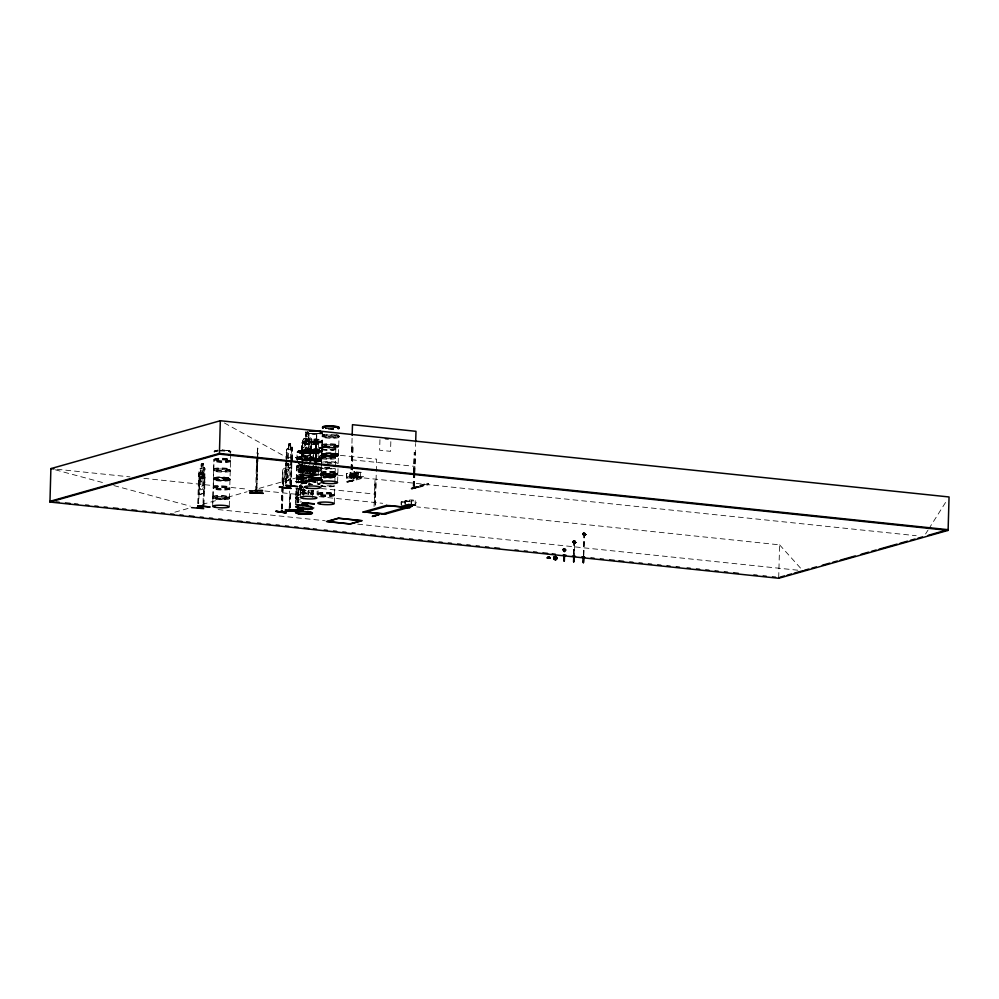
<?xml version="1.0" encoding="UTF-8"?>
<svg xmlns="http://www.w3.org/2000/svg" width="999" height="999" viewBox="0 0 999 999"><rect width="100%" height="100%" fill="white"/><g stroke="black" fill="none" stroke-linecap="round" stroke-linejoin="round"><path stroke-width="0.75" stroke-dasharray="5 3.75" d="M316.246 451.386L316.183 447.152C315.334 462.05 316.396 429.021 316.233 445.217L316.483 441.595L316.258 451.086M257.517 470.866L256.98 464.922M315.634 456.293L315.821 451.798L316.396 457.904L315.647 456.168M315.821 464.71L315.734 460.202M197.802 503.521L198.651 473.026L199.6 472.914L198.751 503.409M201.373 464.198L201.261 468.506L199.8 468.731L199.076 470.442L198.751 482.042C196.553 489.335 207.168 485.526 204.608 480.382M198.214 503.558L199.8 468.731M201.136 476.81L199.713 477.147L198.963 478.858L199.338 494.567L204.021 493.281L204.945 477.235M204.358 475.874L204.882 477.31C203.883 474.875 201.673 476.96 203.247 471.94L201.124 472.477L200.999 476.798L200.025 478.633L199.8 486.688L200.699 489.86L202.56 489.348L203.659 485.626M204.758 488.823L204.483 467.457C200.537 469.78 205.831 460.789 201.186 464.06L200.012 478.284L200.899 481.456L202.722 480.944L203.796 477.21M203.134 463.499L203.084 467.994L204.021 469.155L202.959 506.605M203.059 476.423L203.247 471.94M203.409 505.119L204.345 471.565M203.946 504.97L205.057 468.818M212.762 502.934L212.899 498.089L212.7 505.831M212.974 496.828L213.686 470.641L213.212 486.975M213.661 470.591L213.998 459.39M214.198 451.623L214.223 452.085A8.267 1.274 1.6 0 1 217.919 451.073M212.962 496.653L213.162 488.598M213.736 469.068L213.948 460.914M215.909 451.473L216.446 451.498M215.809 478.658L215.135 478.696L216.171 479.258A8.292 1.286 1.6 0 0 229.87 478.883A8.267 1.274 1.6 0 0 219.131 477.097A8.267 1.274 1.6 0 0 216.259 479.195L216.246 479.208A8.267 1.274 1.6 0 0 229.845 478.858A8.292 1.286 1.6 0 0 219.118 477.11A8.292 1.286 1.6 0 0 216.246 479.208L214.81 479.145L216.221 479.17M229.246 506.131L229.545 498.201M229.508 498.289L229.495 498.426A8.429 1.299 1.6 0 0 218.544 496.553A8.429 1.299 1.6 0 0 215.622 498.688A8.429 1.299 1.6 0 0 229.458 498.351L229.857 488.386M230.732 453.471L229.72 488.723A8.429 1.299 1.6 0 1 215.884 489.011A8.429 1.299 1.6 0 1 218.806 486.875A8.429 1.299 1.6 0 1 229.72 488.673L229.77 488.611M230.732 452.385L230.757 451.585M255.707 491.208L256.543 458.991M256.256 488.161L257.118 453.346C256.843 449.912 258.604 454.907 257.692 453.171M256.481 488.486L257.305 453.346M257.43 452.659L257.692 448.176L256.868 488.299M257.13 469.917L257.692 448.176M256.943 488.486L257.867 453.146M258.054 456.83L257.58 466.97M281.343 509.015L282.242 476.985L283.391 476.923L282.492 508.953M281.693 509.065L282.692 470.042L283.753 468.369L285.627 468.081M283.341 485.789L282.467 481.593L282.892 470.104L283.753 468.369L290.559 467.532M282.143 508.891L283.391 476.923M285.302 483.166L285.939 460.302M285.976 458.766L286.688 452.522L286.938 458.666M285.951 463.923L285.826 468.231L284.34 469.892L284.116 477.947L285.464 481.181L288.174 480.781L289.71 477.11L289.935 469.055L288.536 467.832L288.549 463.499M285.714 483.216L286.263 463.386M286.376 461.875L286.601 450.099L287.337 448.376L292.045 447.115L291.521 484.627M285.839 483.017L286.476 460.139M286.488 458.803L286.601 450.099M286.251 483.066L286.888 460.189M287.55 457.929L287.774 449.875L288.786 448.164L287.337 448.376M290.322 459.165L290.796 443.169L288.711 443.706L288.686 448.214M288.511 458.229L288.848 443.718M288.536 467.832L288.748 463.361L285.839 463.898M290.484 447.639L290.597 443.319M290.16 464.91L291.321 456.868M289.111 510.901L289.66 491.083M289.872 483.454L290.085 475.836L290.884 475.711M289.548 507.917L290.01 491.133M290.222 483.516L290.085 475.836M289.997 507.742L290.459 490.959M290.522 486.263L291.159 463.386M291.209 461.863L291.546 448.813L290.609 447.652M290.484 483.316L291.383 468.781L290.497 467.37L291.383 468.868M290.334 507.792L290.809 491.021M290.984 484.915L292.045 451.036M292.295 460.052L292.582 448.476M295.642 504.82L295.891 488.324M296.366 479.37L296.74 465.546M296.878 459.89L297.115 451.773M296.141 502.997L296.516 488.661M296.691 483.079L296.79 476.66M297.415 457.629L297.165 465.959M297.527 502.659L297.902 488.936M298.164 479.782L298.251 476.735M299.438 451.585L298.838 452.097L299.737 452.197M297.939 502.697L298.314 488.973M298.539 479.882L298.701 474.075M299.563 457.405C300.799 457.729 298.264 458.516 299.463 457.405M298.064 502.497L298.451 488.773M298.551 482.967L298.901 474.125M298.064 479.445L298.651 479.258M298.476 502.547L298.863 488.823M299.113 479.67L299.2 476.623M299.725 479.12L299.912 472.415L300.824 470.754M302.497 480.257L302.809 465.696L300.861 466.246L300.849 472.315L302.747 471.628M300.474 494.068L300.736 485.102M300.449 487.962L300.524 485.077M301.286 464.935L300.662 480.194L302.485 479.67M301.661 452.147L301.436 460.202L301.91 442.445M300.412 496.965L300.612 489.41M301.298 464.847L300.874 479.545M301.698 450.524L301.948 442.42M301.411 480.956L301.973 461.126M302.01 459.602L302.347 447.402L303.147 447.29L302.56 480.894M301.76 481.006L302.797 440.447L302.472 452.048L303.346 456.193L310.264 455.207L311.276 450.774L311.601 439.21L310.614 437.787C305.794 441.021 310.502 426.548 308.641 438.249L310.052 439.473L309.827 447.527L308.279 451.198L305.582 451.598L304.22 448.351L304.445 440.297L305.944 438.648L305.856 434.19L308.866 433.778M302.21 480.831L302.385 474.737M302.422 473.214L303.147 447.29M303.509 442.52L303.996 442.195M302.572 494.33L302.697 489.747M302.959 480.669A8.317 1.286 1.6 0 1 300.911 480.507L302.947 480.681L303.122 474.5M303.159 472.977L303.783 469.78A8.292 1.286 1.6 0 0 303.908 471.778M303.047 495.067L303.221 488.961M303.359 480.644L303.634 475.811M303.796 467.357L303.584 470.329L302.61 470.192L303.833 470.279L304.533 465.646L303.871 467.407M303.621 478.683L303.696 475.786M303.459 495.104L303.634 489.011M303.596 494.917L303.758 488.811M304.32 481.118L304.433 476.785M304.008 494.955L304.171 488.861M304.683 473.364L304.945 463.049M305.057 460.402L305.12 450.524L306.93 445.729C308.017 452.559 311.338 449.637 307.567 444.692C311.301 439.036 308.703 436.8 307.03 443.806L305.607 440.122L305.856 432.018A8.304 1.286 1.6 0 0 308.604 432.954A8.304 1.286 1.6 0 1 305.819 432.043M305.432 440.721L305.344 449.975L304.445 450.349L306.368 444.905L304.645 440.372L305.619 440.297M305.706 470.879L305.819 466.858L307.642 466.333L307.455 473.051M308.017 432.392L307.567 431.843M307.255 471.241L307.292 469.805L306.094 470.129M305.045 459.328L312.837 458.429L321.341 459.59A8.292 1.286 1.6 0 1 307.854 459.94L306.406 459.902L307.255 459.49M308.266 431.855L307.505 432.23L308.454 432.43M307.817 494.355L307.904 491.308M308.454 471.478L308.616 466.058M308.229 494.393L308.441 491.158M308.866 471.528L309.49 468.319L301.935 468.981M308.766 494.243L308.853 491.196M309.428 471.553L309.528 465.709M309.478 472.165L309.653 465.734M309.69 464.547L310.202 446.241L311.351 446.191L310.202 446.241M309.353 485.726L309.44 482.829M309.827 472.227L309.99 466.121M310.165 460.027L310.552 446.303M311.039 459.165L310.789 458.628M310.339 458.978L312.138 458.766L311.576 459.09M310.277 472.052L310.527 462.899M310.577 461.376L311.001 446.128M310.627 472.115L310.876 462.962M310.914 461.438L311.488 439.185L310.564 437.937M311.188 453.146L310.052 452.884L311.463 453.271M311.526 453.446L311.301 452.809M311.775 493.831L311.863 490.759M311.975 493.768L312.063 490.696M312.575 472.315L312.749 466.221M312.924 460.114L313.137 452.497L376.648 459.14L375.374 505.032M312.4 497.452L312.587 490.734M313.299 465.846L313.124 471.491M313.649 452.085L313.586 460.789A8.429 1.299 1.6 0 0 307.904 459.453A8.429 1.299 1.6 0 0 298.851 459.565L298.938 459.528M312.849 493.943L313.049 490.509M319.243 460.614L319.655 461.213L313.836 461.388L313.923 457.929M313.049 493.881L313.137 490.809M314.81 471.69L314.398 471.029M315.085 444.043C318.281 442.694 313.149 444.018 315.584 444.105M314.722 471.978L315.459 442.819M315.185 471.99L315.996 440.222L315.709 461.438M315.409 472.115L315.659 462.962M316.283 440.634L316.571 435.052L316.121 439.048M315.484 472.302L315.734 463.149M315.771 461.625L316.421 440.971L316.171 461.451M315.871 472.127L316.121 462.974M315.934 472.315L316.109 466.208M316.159 464.685L316.695 440.172M316.371 462.25L316.733 440.484L316.933 442.257M317.045 494.368L317.12 491.221M317.332 484.065L317.395 481.368M317.657 471.103L317.907 463.673M318.456 442.719L317.982 460.989L313.836 460.976A8.292 1.286 1.6 0 0 320.629 459.29A8.292 1.286 1.6 0 0 306.681 458.753A8.292 1.286 1.6 0 0 311.676 460.914M318.631 461.038L317.982 460.651L319.78 461.026L318.082 460.639L318.119 461.538M319.393 433.466L318.868 433.116M318.082 490.771L317.969 495.079M318.531 475.062L318.731 467.495M318.893 461.85L319.28 448.076M319.668 461.176L318.032 460.739M321.191 448.451L321.79 448.201M321.116 477.684L321.466 469.118M321.466 465.084L321.978 451.211M321.166 476.336L321.528 463.349M321.578 462.787L322.39 432.654M323.564 454.97L324.6 455.044A8.292 1.286 1.6 0 1 327.485 452.922A8.292 1.286 1.6 0 1 338.224 454.682A8.292 1.286 1.6 0 1 324.613 455.02A8.292 1.286 1.6 0 0 321.828 457.155A8.292 1.286 1.6 0 0 335.439 456.83A8.292 1.286 1.6 0 0 324.7 455.057L323.489 454.895M324.613 455.007L323.738 454.557M332.143 477.21L331.556 476.748L332.692 476.698M335.227 476.048L335.077 476.173A8.317 1.286 1.6 0 1 323.052 477.197L333.241 476.81L331.056 477.147L331.968 477.347M332.929 449.775C329.932 449.637 336.7 449.113 332.305 449.65M334.303 502.934L334.777 485.701A8.304 1.286 1.6 0 1 330.145 486.813A8.304 1.286 1.6 0 1 321.004 486.363M334.865 482.617L335.302 467.794M335.327 466.171L335.652 457.704M335.801 448.389L335.589 457.829A8.429 1.299 1.6 0 0 324.625 456.106A8.429 1.299 1.6 0 0 321.715 458.229A8.429 1.299 1.6 0 0 335.539 457.892L335.539 457.942M337.612 481.943L337.999 468.731M338.162 463.274L339.061 436.101M346.391 477.847L346.516 473.464L351.573 473.401L351.448 477.797L346.391 477.847L352.235 478.196M346.616 478.009L346.516 473.464M351.448 477.797L349.737 477.147L349.862 472.764L357.142 473.426L357.03 477.809L352.934 477.972L353.059 473.588L357.118 473.464M349.787 477.11L350.374 472.365L355.444 472.315L355.319 476.698L350.262 476.748L358.004 477.634L358.129 473.176L356.93 472.502L356.805 476.885L358.004 477.634M357.03 477.809L350.487 477.06L350.374 472.365M350.761 478.309L351.873 445.991L352.947 446.103L352.048 478.359M350.974 478.246L352.123 436.875M351.723 477.959L351.848 473.576L346.74 473.626M351.835 478.421L352.947 446.103M352.51 477.772L352.635 473.389M355.319 476.698L353.596 476.048L353.721 471.665L361.014 472.34L360.889 476.723L356.805 476.885M353.783 478.758L354.258 474.275L353.059 473.588M354.021 478.758L354.22 471.565M360.889 476.723L354.345 475.961L354.47 471.578M355.594 476.86L355.706 472.477L350.612 472.527M356.381 476.685L356.493 472.302M356.543 477.734L356.668 473.351M357.654 477.672L358.129 473.251L357.892 477.659M360.402 476.635L360.527 472.252M356.406 479.945L363.624 477.897L363.661 476.685L361.988 476.511L361.95 477.722L356.181 479.358M374.051 506.505L374.987 480.332L374.25 506.456M375.162 505.082L376.061 480.444L374.775 480.394M379.945 439.66L379.645 450.212L390.559 451.348L390.896 439.298M401.136 504.832L401.211 501.91L406.268 501.86C400.611 500.362 414.747 502.035 411.014 502.035M401.361 504.994L401.211 501.91M404.995 503.733L405.082 500.811L410.139 500.761C405.032 499.95 419.368 498.476 415.634 503.708M405.219 503.908L405.082 500.811M411.113 503.671L411.201 500.749M411.538 503.871L411.625 500.949L415.684 500.824M413.161 486.376L413.511 474.088M413.549 472.552L414.323 452.522L413.761 472.49M413.374 486.313L413.723 474.026M414.235 486.488L414.585 474.2M414.622 472.664L415.397 452.634L414.11 452.572M414.448 486.426L414.785 474.138M414.835 472.602L415.646 443.519M415.147 503.633L415.222 500.699M418.431 487.549L428.546 484.69L428.571 483.479L426.91 483.304L426.873 484.515L419.655 486.563M573.713 554.32L574.013 543.918L576.123 542.295M573.863 554.345C572.514 549.125 576.323 544.368 572.802 541.67L574.637 543.918L574.275 554.333M574.1 554.358L574.163 543.98M583.578 555.357L583.965 536.113L586.076 534.502M583.603 555.269L584.14 536.088L586.351 534.453L584.078 536.426L582.479 533.953L584.34 536.201M583.816 555.357L584.353 536.188M778.696 577.572L779.607 544.855L416.795 506.893M563.374 550.362L564.073 548.376M563.286 549.762L563.436 548.763M564.26 548.351L565.684 549.6L564.772 550.936M573.751 540.709C572.077 541.258 574.475 543.943 573.463 542.532M573.975 542.869C576.76 542.295 572.827 539.585 573.189 542.245M575.249 542.782L575.212 540.871L573.526 540.934M575.374 542.744L575.524 541.833M583.204 534.165L583.99 532.767M585.389 533.341L585.264 533.379A1.324 1.186 73.1 0 1 584.29 535.427A1.324 1.186 73.1 0 1 583.091 533.478A1.324 1.186 73.1 0 1 585.164 533.416L585.589 534.34L584.178 532.754M257.58 466.92L257.38 471.029L257.717 466.92M316.258 457.742L316.458 453.796L316.258 457.892M304.77 469.33L304.832 467.707A8.292 1.286 1.6 0 1 316.808 466.808M304.345 478.284L304.57 477.385M318.281 483.778L318.069 484.465M321.316 472.465L321.154 473.014M301.873 469.23L313.162 469.08L317.869 470.554M313.137 494.48L312.949 493.618M316.358 458.404L316.159 461.513L315.946 457.092M257.692 463.124L257.455 466.246L257.18 461.813M316.571 450L316.333 453.109L316.196 448.638M316.059 448.713L316.308 447.302L316.208 448.713M225.512 477.647L219.081 477.709A8.292 1.286 1.6 0 0 216.234 479.745A8.292 1.286 1.6 0 0 229.845 479.408L229.658 478.421L225.474 477.572M333.853 453.633L327.447 453.521A8.292 1.286 1.6 0 0 324.6 455.556A8.292 1.286 1.6 0 0 338.211 455.219L338.561 454.795M257.13 453.421L257.43 452.485M316.009 440.297L316.271 438.898L316.146 440.297M313.798 467.195L313.586 471.678L308.216 466.171M307.879 431.968A8.292 1.286 1.6 0 0 311.376 434.128A8.292 1.286 1.6 0 0 322.352 433.129L322.153 441.808A8.429 1.299 1.6 0 1 308.266 442.157A8.429 1.299 1.6 0 1 311.188 440.022A8.429 1.299 1.6 0 1 322.103 441.82L322.053 450.874M305.657 470.242L304.92 467.02L305.544 466.883L306.468 470.517L308.179 466.108L306.818 471.378M316.171 449.038L316.308 447.939M317.944 462.025L317.957 461.875A8.429 1.299 1.6 0 0 312.425 460.252A8.429 1.299 1.6 0 0 302.148 460.626M321.84 451.623L321.878 451.436A8.429 1.299 1.6 0 0 310.914 449.7A8.429 1.299 1.6 0 0 307.992 451.835A8.429 1.299 1.6 0 0 321.828 451.498L322.015 451.123M212.762 497.34L212.887 498.139M257.405 453.758L257.58 452.659M204.545 480.382L203.833 484.715L199.35 485.976M217.907 450.561A8.317 1.286 1.6 0 0 214.598 451.948L214.273 450.949L217.894 450.249A8.267 1.274 1.6 0 0 215.597 451.948A8.292 1.286 1.6 0 1 217.932 450.224M226.386 480.132C225.849 481.456 205.819 479.095 217.133 477.422M213.287 478.633L219.093 477.747M219.855 450.462A8.317 1.286 1.6 0 1 230.794 451.91L228.034 450.599L222.003 450.112A8.292 1.286 1.6 0 1 229.907 452.185M227.522 480.556L230.195 479.283L227.26 478.221M292.07 460.027L291.371 464.36L286.825 465.796L286.276 461.688M286.963 465.809L291.571 464.51L292.27 460.052M303.034 456.506L297.202 457.742L301.935 459.128M305.719 470.791A8.317 1.286 1.6 0 1 304.27 468.593A8.317 1.286 1.6 0 1 317.532 469.667L317.694 470.541A8.317 1.286 1.6 0 0 305.457 469.218A8.317 1.286 1.6 0 0 303.908 471.266L300.986 470.067M301.96 469.105L301.011 469.905L303.896 470.916A8.292 1.286 1.6 0 1 305.482 468.893A8.292 1.286 1.6 0 1 317.632 470.167A8.292 1.286 1.6 0 1 307.767 471.341M309.603 460.726L304.895 459.278M326.348 456.181C311.85 453.421 335.564 451.86 338.024 454.245M327.447 453.546C326.798 453.746 320.417 453.396 322.103 454.907M319.593 460.726L321.79 460.114L321.303 459.565M321.79 459.765L318.881 458.529L310.701 458.054M333.691 449.762L335.839 448.976L335.514 448.052M327.472 453.459A8.292 1.286 1.6 0 1 338.211 455.219C334.003 456.343 339.66 456.418 338.012 454.62M230.22 470.766L230.27 470.804A8.429 1.299 1.6 0 0 219.305 468.968A8.429 1.299 1.6 0 0 216.383 471.103A8.429 1.299 1.6 0 0 230.22 470.766L230.407 470.392M338.848 436.9L338.848 436.95A8.429 1.299 1.6 0 0 327.934 435.102A8.429 1.299 1.6 0 0 325.025 437.237A8.429 1.299 1.6 0 0 338.848 436.9L339.048 436.526M338.586 446.578L338.599 446.578A8.429 1.299 1.6 0 0 327.672 444.78A8.429 1.299 1.6 0 0 324.75 446.915A8.429 1.299 1.6 0 0 338.586 446.578L338.773 446.203M306.631 470.154L306.755 470.629M286.738 450.112L287.462 448.389M288.711 449.775L290.597 449.088M300.899 470.729C298.876 469.892 298.251 475.237 299.475 470.916M313.823 467.095L313.736 466.221M322.103 445.054L322.04 446.503M290.035 484.765L291.159 480.357M321.391 469.393L321.403 469.343A8.429 1.299 1.6 0 0 310.414 467.607A8.429 1.299 1.6 0 0 307.492 469.742A8.429 1.299 1.6 0 0 321.328 469.405L321.466 468.481M321.316 472.677L321.278 474.088M334.503 495.154A8.429 1.299 1.6 0 1 320.667 495.492A8.429 1.299 1.6 0 1 323.589 493.356A8.429 1.299 1.6 0 1 334.503 495.154L334.69 494.792M302.385 483.129L303.459 479.395M583.216 533.903L584.802 533.628L583.928 535.077M585.589 534.34L584.977 535.189M318.194 484.215L318.132 484.34A8.429 1.299 1.6 0 1 320.242 483.454M317.095 458.566L318.881 458.553M297.053 466.196L296.915 475.586A8.429 1.299 1.6 0 0 297.178 476.323M296.803 475.886L296.715 476.386M318.381 451.86L318.194 452.272A8.429 1.299 1.6 0 1 304.358 452.559A8.429 1.299 1.6 0 1 307.28 450.424A8.429 1.299 1.6 0 1 318.194 452.222L318.231 452.197M199.101 478.871L199.713 477.147M213.274 478.933L216.184 480.169L226.323 480.556M297.44 457.355L298.177 457.03M304.882 459.328L310.701 458.066M296.179 479.433L298.376 478.484L306.293 478.284A8.317 1.286 1.6 0 0 296.728 479.645M297.128 478.359L296.328 479.095M316.933 470.854L317.857 470.467M226.099 480.207L228.172 480.294L226.985 480.132M226.423 480.544L228.346 480.382M298.476 452.06L299.825 451.948M305.057 458.991L305.369 460.264L307.792 460.901A8.317 1.286 1.6 0 1 308.741 458.866A8.317 1.286 1.6 0 1 321.216 459.877A8.317 1.286 1.6 0 1 313.823 461.376M311.014 453.534L309.653 453.309L310.776 453.471M318.856 433.566L318.768 433.366A8.304 1.286 1.6 0 1 310.402 433.191M303.459 470.442L302.497 470.317L303.783 470.142M316.521 444.031L314.947 443.743M306.93 459.677L307.854 459.94A8.292 1.286 1.6 0 1 310.726 457.842A8.292 1.286 1.6 0 1 321.478 459.615M310.09 452.922L311.85 452.922M303.721 470.267L303.958 470.342A8.292 1.286 1.6 0 0 317.57 470.017L317.395 469.967A8.304 1.286 1.6 0 0 304.857 468.981A8.304 1.286 1.6 0 0 303.921 470.991M303.634 470.192L303.958 470.342A8.292 1.286 1.6 0 1 306.83 468.244A8.292 1.286 1.6 0 1 317.57 470.017M316.533 443.581L316.633 444.255M320.254 433.329L320.654 433.354M310.964 459.065L310.552 458.916M322.377 435.377L322.302 436.825M312.013 458.791L311.176 458.603M321.453 448.464L320.629 448.376L321.478 448.176M315.222 471.69L316.258 471.578L315.409 471.69M333.978 449.55L333.279 449.363M334.315 449.612L333.529 449.775M322.09 454.92L335.277 456.343M336.713 456.193L334.44 456.068L336.014 456.268M336.526 455.844L334.877 456.268M331.131 477.06L333.117 476.835M332.854 477.16L333.616 477.247L331.631 476.723M334.877 476.298C335.002 473.126 326.523 474.712 324.151 474.125M335.239 476.186L332.917 477.335M304.558 477.647L304.57 477.609A8.429 1.299 1.6 0 0 303.609 479.645M301.835 469.418L301.223 469.705M313.187 469.006L309.078 468.281M304.845 467.132L305.856 465.409M925.561 533.966L927.996 530.144M928.808 528.871L946.615 500.786M303.971 438.798L302.797 440.447L303.971 438.798L305.844 438.524M309.765 453.121L310.789 453.022M564.273 551.947L562.562 549.55L564.46 551.91L566.346 550.024M360.989 472.377L356.93 472.502M297.752 459.777L295.716 457.542L297.839 459.677M299.663 459.165L297.677 456.993L299.575 459.265M305.607 470.504L297.652 462.35M311.363 468.943L308.516 465.759L313.686 472.177M322.178 474.637L320.542 474.825L330.557 474.413M230.607 451.91L230.619 451.898A8.267 1.274 1.6 0 0 222.003 450.137M564.173 552.022L566.221 549.787L564.435 551.785M574.125 544.23L576.386 542.257L573.938 543.956M563.486 549.063L564.997 549.45L563.798 550.586M572.827 541.658L574.437 544.13L572.29 541.97M353.596 476.048L354.345 475.961M321.541 460.514L319.168 461.151M335.002 476.236L331.543 476.785M584.69 535.339L584.815 535.302M215.909 451.098L216.696 451.111L216.046 451.073M215.135 478.671L216.071 479.283M304.558 442.557L303.509 442.807M303.858 442.295L304.146 442.32M227.572 480.132L226.86 480.219L229.945 479.408A8.292 1.286 1.6 0 0 219.106 477.647M314.673 443.718L315.572 443.956M229.246 479.732L229.957 479.433M316.346 443.743L315.996 444.105M324.925 446.928A8.292 1.286 1.6 0 0 322.053 449.038A8.292 1.286 1.6 0 0 335.676 448.701L335.652 448.713A8.292 1.286 1.6 0 0 324.925 446.928L319.081 448.201L323.813 449.6M321.004 448.389L321.541 448.464M299.862 457.792L299.513 458.066M311.651 453.421L310.527 453.134M301.648 453.321C304.52 454.383 322.015 452.909 309.116 450.899M309.952 459.103L310.776 459.078M334.166 449.612L333.541 449.325M311.276 459.178L312.5 459.203L311.651 459.303M317.807 460.889L318.718 461.288M302.847 469.817L303.646 469.842L303.009 469.867M337.6 455.519L338.311 455.219M336.451 456.168L335.889 456.368M313.911 471.303L315.384 471.753M315.871 471.178L316.945 470.866M315.771 471.59L314.897 471.353M316.046 471.528L314.722 471.453M320.042 447.465L321.303 447.24M335.015 449.363L323.813 449.625M297.128 478.346L306.306 477.897A8.317 1.286 1.6 0 0 297.739 478.209A8.317 1.286 1.6 0 0 297.69 479.632M583.591 532.954L585.052 533.116M583.079 534.115L583.891 535.189L583.416 534.727M583.503 535.027L583.766 535.227M573.626 540.746L574.338 540.521M574.825 540.709L575.574 541.458M573.813 543.031L574.55 543.156M574.425 543.194L574.113 543.156M564.385 548.314L563.673 548.551L564.572 548.389M564.997 548.476L565.684 549.6M201.249 464.185L203.272 463.524M199.825 468.868L204.445 467.607M288.911 443.843L290.734 443.331M288.524 457.654L290.347 457.142M295.629 457.654L297.677 456.993M295.804 457.729L297.615 457.217M298.701 458.603L297.565 458.154M305.781 460.964L307.742 460.414M305.981 461.101L307.804 460.589M301.049 466.383L302.872 465.871M301.348 467.008L302.522 466.683M301.311 468.444L302.485 468.119M307.08 466.945L305.257 467.457L302.522 464.585M299.5 471.053L304.183 469.642L304.757 471.016L304.183 469.642M299.987 472.639L303.933 473.239M174.813 512.187L190.472 507.767M202.285 504.433L247.115 491.758M259.078 488.374L299.425 476.973M317.22 471.94L330.032 468.319M302.41 487.35L298.963 488.324L302.535 487.362M356.206 478.146L361.988 476.511M356.431 478.721L363.661 476.685M419.692 485.339L426.91 483.304M419.905 485.926L428.571 483.479M287.1 452.559L286.151 452.672M199.738 477.285L204.483 475.886M203.971 493.156L199.338 494.567M305.856 469.393L307.717 468.831M305.781 469.505L307.779 469.006M303.858 491.308L306.156 490.671M303.246 487.362L303.808 491.458L308.491 490.172M215.747 451.511L217.02 451.623M318.981 433.316L319.081 433.728M310.364 433.554L321.566 433.279A8.317 1.286 1.6 0 1 311.388 433.653A8.317 1.286 1.6 0 1 305.944 432.03M320.804 433.691L320.092 433.703M316.034 443.968C325.112 442.145 306.705 440.484 305.594 441.358M316.82 443.943C315.01 445.079 293.269 443.294 305.607 441.383M309.128 450.861C306.73 451.123 296.74 449.138 297.465 452.46M321.241 448.351L321.94 448.326M306.855 459.453L307.492 459.403M307.617 459.852L306.506 459.79M311.813 459.29C319.043 457.067 304.62 455.969 303.034 456.468A8.292 1.286 1.6 0 0 300.175 458.566A8.292 1.286 1.6 0 0 313.798 458.241L313.798 458.241A8.292 1.286 1.6 0 0 303.047 456.468M226.473 479.907L227.947 479.932M226.124 480.294L226.835 480.319M227.872 480.531L226.523 480.332M301.973 469.393L303.184 469.143M314.298 471.303L314.722 471.74M315.572 471.665L317.645 470.954L315.135 471.453M333.479 477.347L332.767 477.36M305.956 434.315L308.766 433.941M303.896 438.923L310.614 437.787M303.496 447.34L302.347 447.402M303.421 456.031L310.19 455.069L311.276 450.774M285.851 463.786L288.649 463.349M286.413 464.572L288.149 464.31L288.112 465.746L286.376 466.009M290.609 467.382L288.636 467.682M304.195 442.794L303.671 442.832M316.183 444.105L317.033 443.993L316.283 443.681M321.166 447.877L321.478 447.977M299.151 450.924L300.799 450.749M332.143 449.75L333.991 449.65M311.376 453.471L312.225 453.359L310.227 453.146M299.425 456.768L301.074 456.593M324.113 454.92L323.401 455.069M298.926 457.854L299.775 457.717M334.677 456.331L336.538 456.231M301.935 459.165L311.913 459.14M306.955 459.827L307.467 459.915M319.842 461.313L319.131 461.288M215.035 478.958L215.672 479.083M314.31 471.016L315.384 471.004M226.323 480.519L228.172 480.419M320.579 474.75A8.292 1.286 1.6 0 1 331.718 474.875A8.292 1.286 1.6 0 1 333.841 476.635A8.292 1.286 1.6 0 1 323.077 476.823L331.88 477.122M316.733 433.766L320.404 433.366M312.837 444.205L315.821 444.168M333.803 449.825L333.142 449.787M308.029 453.534L309.977 453.434M311.601 453.359L312.075 453.159M334.977 455.906L336.488 456.106M334.69 456.368L326.348 456.218M308.741 458.566L310.976 458.616M308.304 459.415L310.264 459.315M319.393 460.851L318.506 460.826M314.598 471.228L315.484 471.253L314.235 471.178M317.657 470.492A8.317 1.286 1.6 0 1 307.754 471.678L315.834 471.391M217.133 477.41L225.474 477.559M324.151 474.138L320.542 474.4A8.317 1.286 1.6 0 1 331.743 474.537A8.317 1.286 1.6 0 1 333.878 476.298A8.317 1.286 1.6 0 1 323.077 476.486M300.037 477.934L301.985 477.834M300.025 478.334L301.985 478.246M405.307 500.986L412.824 501.698L411.625 500.949M401.436 502.072L405.269 502.035M331.356 428.846L333.491 428.846A8.317 1.286 1.6 0 1 325.337 428.384L333.491 428.871M319.605 433.454L318.981 433.628M320.055 433.766L319.393 433.753M315.334 443.768L316.046 443.681M324.912 446.928L335.464 448.064M332.692 449.438L333.391 449.35M335.364 455.656L336.238 455.706M310.701 458.479L312.837 458.466M311.626 459.378L310.964 459.365M319.293 461.351L318.619 461.338M306.793 468.456L308.941 468.444M306.793 468.881L308.928 468.868M307.754 471.316L315.509 471.041M309.927 471.753L312.063 471.753M331.918 477.023L332.617 476.935M316.683 435.726L316.733 440.621M257.954 448.863L257.542 448.176M258.004 453.608L257.904 455.382M257.53 454.095L257.779 454.732M316.321 466.308L315.672 464.697M312.425 433.691L314.598 433.766M316.009 443.781L315.359 443.656M327.048 446.953L329.22 447.04M333.167 449.837L332.517 449.8M328.409 456.343L330.582 456.431M298.376 479.445L299.051 479.532M222.228 480.619L217.982 480.407M357.779 473.289L355.706 472.477M353.908 474.375L351.848 473.576M310.764 453.321L310.277 453.396M335.814 455.956L336.85 456.193L335.052 456.393M335.989 456.143L334.64 456.156M224.163 450.237L226.224 450.399M311.763 458.878L310.826 458.853L312.125 459.053M311.8 459.016L310.364 459.303M319.068 460.876L319.955 461.063M318.706 461.138L318.032 461.026M332.505 476.948L333.616 477.247M332.48 477.122L333.179 477.097M332.168 477.36L331.431 477.06M325.1 477.347L323.039 477.185A8.317 1.286 1.6 0 0 335.077 476.311A8.317 1.286 1.6 0 0 322.19 474.95A8.317 1.286 1.6 0 1 335.077 476.311M351.66 446.041L352.734 446.166M292.045 447.115L292.52 448.551M351.486 459.752L415.01 466.396M305.382 471.029L314.585 472.003M309.053 471.603L313.199 472.04M320.579 473.401L916.195 535.714M204.483 467.457L204.995 468.893M321.453 488.536L375.674 494.205M57.08 469.268L129.957 476.885M143.918 478.346L247.789 489.21M264.847 490.996L298.963 494.567M319.118 496.678L382.692 503.321M218.132 509.565L325.15 520.754M357.729 524.163L798.226 570.254M564.597 550.948L563.598 550.437M310.364 433.516L306.181 432.654M313.923 441.533L315.734 441.77M333.866 453.459L335.639 453.621M335.627 454.033L333.816 453.796L337.999 454.657M301.661 453.284L297.465 452.435M314.985 468.931L313.174 468.693L317.445 469.605M315.347 471.016L314.223 471.59M330.519 474.762L334.752 475.686M330.507 474.787L332.317 475.024M308.641 483.916L311.888 484.44A8.317 1.286 1.6 0 0 308.629 483.903L308.666 484.165A8.317 1.286 1.6 0 1 310.427 484.478A8.304 1.286 1.6 0 0 308.616 484.34L310.439 484.527M301.174 486.338L299.363 486.126A8.317 1.286 1.6 0 0 303.246 486.513M225.462 477.984L229.733 478.858M316.283 443.456L316.783 444.255M333.866 449.15L332.58 449.288M323.127 455.644L324.55 455.944A8.317 1.286 1.6 0 0 338.236 455.631A8.317 1.286 1.6 0 0 327.447 453.858A8.317 1.286 1.6 0 0 324.563 455.956M311.825 458.941L311.975 458.978M317.807 461.226L319.643 460.951M227.273 477.822L228.709 478.109M214.773 479.47L216.196 479.757M55.382 469.83L104.858 483.141M113.849 485.564L190.31 506.156M320.317 458.841L321.316 459.165M302.847 470.192L303.684 471.341M214.76 479.845L213.761 479.532M353.721 471.665L355.444 472.315M349.862 472.764L351.573 473.401M317.357 469.942L317.395 469.967A8.304 1.286 1.6 0 1 309.927 471.478M224.413 422.989L288.474 458.429M299.375 464.46L313.012 471.99M307.842 466.271L313.224 471.89M306.83 465.397L313.299 472.14M306.468 465.497L312.924 472.252M300.2 464.16L306.668 470.916M299.837 464.26L306.293 471.016M299.9 464.523L306.356 471.266M299.538 464.622L304.92 470.242M301.548 464.872L307.605 469.917L309.428 469.405L308.054 466.67M297.727 462.25L305.557 470.566M779.607 544.855L802.884 570.741M202.922 476.411L203.883 477.572M311.288 468.943L313.536 472.077M303.983 469.78L304.533 471.066M316.421 435.052L316.82 435.851M316.433 435.214L316.758 436.463M316.121 438.898L316.87 440.621M316.196 449.026L316.433 449.662M257.305 462.15L257.555 462.787M256.768 469.293L257.567 471.029M316.159 447.302L316.808 449.026M316.271 449.375L316.471 450.012M316.046 457.43L316.246 458.066M302.685 452.023L303.534 456.056M282.567 481.605L283.416 485.639M318.718 467.357L318.656 467.02A8.292 1.286 1.6 0 1 316.408 469.13A8.292 1.286 1.6 0 1 304.82 467.594M198.838 490.422L199.388 494.418M286.476 461.663L287.013 465.646M198.938 482.005L199.475 486.001M316.521 448.576L316.583 450.349M303.197 472.552A8.292 1.286 1.6 0 1 296.903 470.766A8.292 1.286 1.6 0 1 307.892 470.229A8.292 1.286 1.6 0 1 312.262 472.115M303.184 472.015A8.429 1.299 1.6 0 1 297.69 469.905A8.429 1.299 1.6 0 1 311.463 470.154A8.429 1.299 1.6 0 1 307.53 472.09M302.472 459.79A8.429 1.299 1.6 0 1 313.124 460.914M303.234 470.929A8.304 1.286 1.6 0 1 297.814 468.856A8.304 1.286 1.6 0 1 311.401 469.093A8.304 1.286 1.6 0 1 307.53 471.016M302.497 460.377A8.304 1.286 1.6 0 1 310.627 460.851M303.197 471.516A8.429 1.299 1.6 0 1 297.702 469.405A8.429 1.299 1.6 0 1 311.476 469.655A8.429 1.299 1.6 0 1 307.542 471.59M297.053 459.565A8.292 1.286 1.6 0 1 307.867 458.903A8.292 1.286 1.6 0 1 312.575 460.814M302.972 480.332A8.317 1.286 1.6 0 1 300.911 480.157M302.984 480.094A8.267 1.274 1.6 0 1 300.949 479.932M297.739 479.395A8.267 1.274 1.6 0 1 297.789 477.984A8.267 1.274 1.6 0 1 306.293 477.672M304.845 490.546A8.304 1.286 1.6 0 1 296.878 489.61A8.304 1.286 1.6 0 1 298.139 488.224M299.775 488.049A8.304 1.286 1.6 0 1 301.723 487.962M300.687 488.673A8.304 1.286 1.6 0 1 297.465 488.149M299.812 486.426A8.304 1.286 1.6 0 1 301.773 486.338M304.87 489.997A8.429 1.299 1.6 0 1 296.116 488.199M299.725 487.475A8.429 1.299 1.6 0 1 301.698 487.375M298.526 498.688A8.429 1.299 1.6 0 1 299.463 496.653M298.614 498.114A8.304 1.286 1.6 0 1 297.914 496.278M302.697 489.423A8.429 1.299 1.6 0 1 296.391 488.386M299.737 486.975A8.429 1.299 1.6 0 1 301.71 486.875M300.374 499.975A8.304 1.286 1.6 0 1 299.5 497.727M298.514 499.188A8.429 1.299 1.6 0 1 299.45 497.152M296.316 479.67A8.317 1.286 1.6 0 1 304.108 478.521M297.19 479.557A8.292 1.286 1.6 0 1 304.096 479.045M329.682 467.32A8.304 1.286 1.6 0 1 323.339 467.07M335.14 468.131A8.304 1.286 1.6 0 1 325.349 468.868A8.304 1.286 1.6 0 1 318.868 467.17M331.668 468.306A8.429 1.299 1.6 0 1 318.619 466.933M329.707 467.894A8.429 1.299 1.6 0 1 320.017 467.12M334.053 485.776A8.429 1.299 1.6 0 1 320.941 485.814M318.269 484.503A8.429 1.299 1.6 0 1 320.217 483.953M331.181 485.714A8.429 1.299 1.6 0 1 327.048 485.814M322.777 485.564A8.429 1.299 1.6 0 1 320.954 485.314M319.63 484.453A8.304 1.286 1.6 0 1 320.342 482.904M305.095 460.776A8.292 1.286 1.6 0 1 311.313 460.764M315.16 461.163A8.292 1.286 1.6 0 1 317.932 462.125M317.532 469.667A8.317 1.286 1.6 0 1 307.779 470.966M302.272 459.577A8.304 1.286 1.6 0 1 315.209 459.54A8.304 1.286 1.6 0 1 314.285 461.55M302.772 460.876A8.304 1.286 1.6 0 1 301.823 460.551M302.16 460.127A8.429 1.299 1.6 0 1 315.272 460.089A8.429 1.299 1.6 0 1 314.335 462.125M303.708 469.88A8.292 1.286 1.6 0 1 315.896 470.354A8.292 1.286 1.6 0 1 313.973 472.165M313.461 490.759A8.292 1.286 1.6 0 1 307.23 490.771M305.182 490.609A8.292 1.286 1.6 0 1 302.685 488.536M303.696 479.07A8.304 1.286 1.6 0 1 304.633 477.06A8.304 1.286 1.6 0 0 305.906 478.059M301.898 489.023A8.429 1.299 1.6 0 1 302.622 487.462M302.01 488.461A8.304 1.286 1.6 0 1 302.722 486.913M303.646 480.694A8.304 1.286 1.6 0 1 300.874 479.732M301.024 479.408A8.304 1.286 1.6 0 1 304.583 478.683M303.596 480.144A8.429 1.299 1.6 0 1 306.506 478.009M305.145 490.059A8.429 1.299 1.6 0 1 302.597 487.962M309.64 460.714A8.292 1.286 1.6 0 1 307.642 458.578A8.292 1.286 1.6 0 1 320.941 459.365A8.292 1.286 1.6 0 1 313.836 460.964M318.681 433.391A8.304 1.286 1.6 0 1 310.389 433.241M305.457 460.764A8.292 1.286 1.6 0 1 311.388 459.265A8.292 1.286 1.6 0 1 321.516 460.601A8.292 1.286 1.6 0 1 313.811 461.863M304.832 478.296A8.429 1.299 1.6 0 1 306.518 477.06M304.558 478.109A8.429 1.299 1.6 0 1 306.506 477.559M305.382 478.384A8.292 1.286 1.6 0 1 306.593 478.134M336.126 434.54A8.292 1.286 1.6 0 1 336.338 436.438A8.292 1.286 1.6 0 1 324.138 435.976A8.292 1.286 1.6 0 1 326.061 434.153M333.454 429.37A8.267 1.274 1.6 0 1 325.349 428.883M333.491 428.521A8.304 1.286 1.6 0 1 327.148 428.271M327.173 462.687A8.429 1.299 1.6 0 1 335.414 463.174M325.212 462.287A8.429 1.299 1.6 0 1 337.837 463.299M322.452 462.162A8.292 1.286 1.6 0 1 332.567 461.8A8.292 1.286 1.6 0 1 337.987 463.411M327.185 463.261A8.304 1.286 1.6 0 1 331.481 463.349M301.236 485.789A8.254 1.274 1.6 0 1 299.45 485.551M308.616 483.703A8.254 1.274 1.6 0 1 312.749 484.552M300.15 459.403A8.292 1.286 1.6 0 1 302.36 457.33A8.292 1.286 1.6 0 1 313.936 458.853A8.292 1.286 1.6 0 1 301.948 459.64M301.198 486.001A8.317 1.286 1.6 0 1 299.4 485.764M309.178 465.884A8.429 1.299 1.6 0 1 311.213 468.044A8.429 1.299 1.6 0 1 297.69 467.257A8.429 1.299 1.6 0 1 304.907 465.634M312.462 465.921A8.429 1.299 1.6 0 1 308.778 467.732A8.429 1.299 1.6 0 1 297.24 466.521A8.429 1.299 1.6 0 1 304.92 465.134M313.311 465.696A8.292 1.286 1.6 0 1 307.38 467.182A8.292 1.286 1.6 0 1 297.252 465.846L297.178 465.734A8.292 1.286 1.6 0 1 304.945 464.585M305.657 477.934A8.429 1.299 1.6 0 1 298.127 477.147M297.165 476.823A8.429 1.299 1.6 0 1 297.615 475.836M305.669 477.435A8.429 1.299 1.6 0 1 299.575 476.948M297.302 475.749A8.304 1.286 1.6 0 1 297.04 475.087M303.471 478.396A8.304 1.286 1.6 0 1 296.99 476.71M299.063 495.354A8.429 1.299 1.6 0 1 300.012 493.319A8.429 1.299 1.6 0 1 312.637 494.33M299.126 495.904A8.304 1.286 1.6 0 1 299.188 493.968A8.304 1.286 1.6 0 1 311.563 494.567M299.076 494.855A8.429 1.299 1.6 0 1 301.998 492.719A8.429 1.299 1.6 0 1 312.912 494.517M300.974 494.517A8.292 1.286 1.6 0 1 297.615 492.607A8.292 1.286 1.6 0 1 309.615 492.569A8.292 1.286 1.6 0 1 310.876 494.493M301.186 486.438A8.304 1.286 1.6 0 1 299.4 486.201M301.198 487.225A8.254 1.274 1.6 0 1 299.413 486.988M300.337 484.99A8.254 1.274 1.6 0 1 302.272 484.89M299.837 501.948A8.292 1.286 1.6 0 1 301.785 501.86M219.855 450.986A8.267 1.274 1.6 0 1 230.319 452.072M201.024 478.359L200.799 486.413L202.66 485.901L202.884 477.847L201.024 478.359M201.211 469.955L200.986 478.009L202.809 477.485L203.584 469.205L202.223 474.475L203.384 479.095L202.722 479.408L201.786 475.549L200.075 480.269L201.411 474.737L200.312 470.117L200.949 469.98L201.86 473.613L203.047 469.305L201.211 469.955M201.498 473.226L201.461 474.675L202.66 474.338L202.697 472.902L201.498 473.226M201.686 464.822L201.648 466.258L202.809 465.934L202.859 464.498L201.686 464.822M285.789 469.667L285.564 477.734L288.261 477.335C284.415 477.11 293.544 458.104 287.462 474.275C291.221 479.22 287.899 482.142 286.813 475.324C285.402 482.305 282.118 480.819 286.263 474.488C282.455 470.204 286.139 466.908 286.913 473.389L288.536 469.243L285.789 469.667M289.211 444.48L289.173 445.916L290.347 445.579L290.384 444.143L289.211 444.48M305.894 440.084L305.669 448.139L308.379 447.739L308.654 439.66L305.894 440.084M306.518 434.977L306.481 436.426L308.216 436.163L308.266 434.727L306.518 434.977M337.837 474.238L337.824 474.288A8.429 1.299 1.6 0 1 323.976 474.5A8.429 1.299 1.6 0 1 326.898 472.365A8.429 1.299 1.6 0 1 337.812 474.163L337.812 474.163M230.519 461.113L230.519 461.163A8.429 1.299 1.6 0 1 216.658 461.426A8.429 1.299 1.6 0 1 219.58 459.29A8.429 1.299 1.6 0 1 230.494 461.088L230.532 461.051M303.596 460.614L301.91 459.902L303.571 460.664M318.319 443.032L318.306 443.044A8.292 1.286 1.6 0 1 304.707 443.356A8.292 1.286 1.6 0 1 307.58 441.258A8.292 1.286 1.6 0 1 318.319 443.032M313.511 452.397L313.499 452.41A8.267 1.274 1.6 0 1 299.912 452.747A8.292 1.286 1.6 0 1 302.772 450.624A8.292 1.286 1.6 0 1 313.511 452.397A8.292 1.286 1.6 0 1 299.9 452.722A8.267 1.274 1.6 0 1 302.772 450.649A8.267 1.274 1.6 0 1 313.499 452.41M229.982 479.795L229.945 479.82A8.317 1.286 1.6 0 1 216.209 480.132A8.317 1.286 1.6 0 1 219.093 478.034A8.317 1.286 1.6 0 1 229.87 479.807M335.801 449.013L335.764 449.038A8.317 1.286 1.6 0 1 322.028 449.388A8.317 1.286 1.6 0 1 324.912 447.29A8.317 1.286 1.6 0 1 335.689 449.063M564.897 550.899L564.472 550.986A1.324 1.186 73.1 0 1 563.174 549.075A1.324 1.186 73.1 0 1 565.247 549.013A1.324 1.186 73.1 0 1 564.373 551.023L564.897 550.899M297.864 457.717L296.703 458.054L297.677 459.078L298.851 458.741L297.864 457.717M316.808 448.888L316.695 450.686L316.808 448.888M301.161 486.713L299.35 486.513A8.317 1.286 1.6 0 0 301.174 486.713M321.616 459.852L321.591 459.827A8.317 1.286 1.6 0 0 310.714 458.054A8.317 1.286 1.6 0 0 307.829 460.152A8.317 1.286 1.6 0 0 321.503 459.827M573.126 541.083A1.598 1.436 73.1 0 0 574.575 543.419A1.598 1.436 73.1 0 0 575.636 540.996A1.598 1.436 73.1 0 0 573.126 541.083M573.126 541.271A1.324 1.186 73.1 0 0 574.325 543.219A1.324 1.186 73.1 0 0 575.212 541.208A1.324 1.186 73.1 0 0 573.126 541.271M563.174 548.876A1.598 1.436 73.1 0 0 564.61 551.223A1.598 1.436 73.1 0 0 565.671 548.801A1.598 1.436 73.1 0 0 563.174 548.876M583.091 533.279A1.598 1.436 73.1 0 0 584.527 535.626A1.598 1.436 73.1 0 0 585.589 533.204A1.598 1.436 73.1 0 0 583.091 533.279M582.966 533.316A1.598 1.436 73.1 0 0 584.403 535.664A1.598 1.436 73.1 0 0 585.464 533.241A1.598 1.436 73.1 0 0 582.966 533.316M299.875 453.558A8.292 1.286 1.6 0 0 313.486 453.234A8.292 1.286 1.6 0 0 302.747 451.461A8.292 1.286 1.6 0 0 299.875 453.558M299.862 453.084A8.317 1.286 1.6 0 0 313.536 452.759A8.317 1.286 1.6 0 0 302.747 450.986A8.317 1.286 1.6 0 0 299.862 453.084M331.73 474.313A8.292 1.286 1.6 0 0 320.592 474.188A8.267 1.274 1.6 0 1 331.718 474.3A8.267 1.274 1.6 0 1 333.841 476.048A8.292 1.286 1.6 0 1 323.089 476.248A8.267 1.274 1.6 0 0 333.841 476.048A8.292 1.286 1.6 0 0 331.73 474.313M322.028 449.875A8.292 1.286 1.6 0 0 335.652 449.538A8.292 1.286 1.6 0 0 324.9 447.764A8.292 1.286 1.6 0 0 322.028 449.875M321.765 458.778A8.304 1.286 1.6 0 0 335.414 458.454A8.304 1.286 1.6 0 0 324.65 456.68A8.304 1.286 1.6 0 0 321.765 458.778M321.728 457.729A8.429 1.299 1.6 0 0 335.564 457.392A8.429 1.299 1.6 0 0 324.638 455.606A8.429 1.299 1.6 0 0 321.728 457.729M320.741 496.041A8.292 1.286 1.6 0 0 334.353 495.716A8.292 1.286 1.6 0 0 323.614 493.943A8.292 1.286 1.6 0 0 320.741 496.041M331.693 475.749A8.292 1.286 1.6 0 0 320.554 475.624A8.267 1.274 1.6 0 1 331.68 475.761A8.292 1.286 1.6 0 1 333.816 477.51A8.292 1.286 1.6 0 1 323.052 477.684A8.267 1.274 1.6 0 0 333.803 477.522A8.267 1.274 1.6 0 0 331.68 475.761M320.779 494.418A8.304 1.286 1.6 0 0 334.415 494.093A8.304 1.286 1.6 0 0 323.651 492.32A8.304 1.286 1.6 0 0 320.779 494.418M320.679 494.992A8.429 1.299 1.6 0 0 334.515 494.655A8.429 1.299 1.6 0 0 323.601 492.869A8.429 1.299 1.6 0 0 320.679 494.992M304.683 444.193A8.292 1.286 1.6 0 0 318.294 443.868A8.292 1.286 1.6 0 0 307.555 442.095A8.292 1.286 1.6 0 0 304.683 444.193M304.67 443.718A8.317 1.286 1.6 0 0 318.344 443.394A8.317 1.286 1.6 0 0 307.555 441.62A8.317 1.286 1.6 0 0 304.67 443.718M304.42 453.109A8.304 1.286 1.6 0 0 318.069 452.784A8.304 1.286 1.6 0 0 307.305 451.011A8.304 1.286 1.6 0 0 304.42 453.109M304.37 452.06A8.429 1.299 1.6 0 0 318.206 451.723A8.429 1.299 1.6 0 0 307.292 449.925A8.429 1.299 1.6 0 0 304.37 452.06M304.483 451.486A8.292 1.286 1.6 0 0 318.094 451.161A8.292 1.286 1.6 0 0 307.355 449.388A8.292 1.286 1.6 0 0 304.483 451.486M308.067 452.385A8.292 1.286 1.6 0 0 321.678 452.048A8.292 1.286 1.6 0 0 310.939 450.287A8.292 1.286 1.6 0 0 308.067 452.385M308.104 450.761A8.304 1.286 1.6 0 0 321.74 450.437A8.304 1.286 1.6 0 0 310.976 448.663A8.304 1.286 1.6 0 0 308.104 450.761M308.329 442.707A8.304 1.286 1.6 0 0 321.978 442.37A8.304 1.286 1.6 0 0 311.201 440.609A8.304 1.286 1.6 0 0 308.329 442.707M308.004 451.336A8.429 1.299 1.6 0 0 321.84 450.999A8.429 1.299 1.6 0 0 310.926 449.2A8.429 1.299 1.6 0 0 308.004 451.336M308.279 441.658A8.429 1.299 1.6 0 0 322.115 441.321A8.429 1.299 1.6 0 0 311.201 439.523A8.429 1.299 1.6 0 0 308.279 441.658M308.379 441.083A8.292 1.286 1.6 0 0 322.003 440.746A8.292 1.286 1.6 0 0 311.263 438.986A8.292 1.286 1.6 0 0 308.379 441.083M307.555 470.292A8.304 1.286 1.6 0 0 321.203 469.955A8.304 1.286 1.6 0 0 310.439 468.194A8.304 1.286 1.6 0 0 307.555 470.292M307.505 469.243A8.429 1.299 1.6 0 0 321.341 468.906A8.429 1.299 1.6 0 0 310.427 467.107A8.429 1.299 1.6 0 0 307.505 469.243M324.825 447.465A8.292 1.286 1.6 0 0 338.436 447.127A8.292 1.286 1.6 0 0 327.697 445.367A8.292 1.286 1.6 0 0 324.825 447.465M324.588 455.257A8.317 1.286 1.6 0 0 338.249 454.92A8.317 1.286 1.6 0 0 327.472 453.146A8.317 1.286 1.6 0 0 324.588 455.257M324.85 445.841A8.304 1.286 1.6 0 0 338.499 445.504A8.304 1.286 1.6 0 0 327.734 443.743A8.304 1.286 1.6 0 0 324.85 445.841M325.075 437.787A8.304 1.286 1.6 0 0 338.723 437.45A8.304 1.286 1.6 0 0 327.959 435.676A8.304 1.286 1.6 0 0 325.075 437.787M324.762 446.416A8.429 1.299 1.6 0 0 338.599 446.078A8.429 1.299 1.6 0 0 327.684 444.28A8.429 1.299 1.6 0 0 324.762 446.416M325.037 436.738A8.429 1.299 1.6 0 0 338.873 436.401A8.429 1.299 1.6 0 0 327.959 434.602A8.429 1.299 1.6 0 0 325.037 436.738M324.051 475.049A8.292 1.286 1.6 0 0 337.662 474.712A8.292 1.286 1.6 0 0 326.923 472.952A8.292 1.286 1.6 0 0 324.051 475.049M324.575 456.456A8.292 1.286 1.6 0 0 338.186 456.118A8.292 1.286 1.6 0 0 327.447 454.358A8.292 1.286 1.6 0 0 324.575 456.456M324.088 473.426A8.304 1.286 1.6 0 0 337.724 473.089A8.304 1.286 1.6 0 0 326.96 471.316A8.304 1.286 1.6 0 0 324.088 473.426M323.988 474.001A8.429 1.299 1.6 0 0 337.824 473.663A8.429 1.299 1.6 0 0 326.91 471.865A8.429 1.299 1.6 0 0 323.988 474.001M300.15 458.928A8.317 1.286 1.6 0 0 313.811 458.591A8.317 1.286 1.6 0 0 303.034 456.818A8.317 1.286 1.6 0 0 300.15 458.928M299.9 468.319A8.304 1.286 1.6 0 0 313.536 467.982A8.304 1.286 1.6 0 0 302.772 466.221A8.304 1.286 1.6 0 0 299.9 468.319M216.458 471.653A8.292 1.286 1.6 0 0 230.082 471.316A8.292 1.286 1.6 0 0 219.33 469.555A8.292 1.286 1.6 0 0 216.458 471.653M216.496 470.029A8.304 1.286 1.6 0 0 230.145 469.692A8.304 1.286 1.6 0 0 219.38 467.932A8.304 1.286 1.6 0 0 216.496 470.029M216.721 461.975A8.304 1.286 1.6 0 0 230.369 461.638A8.304 1.286 1.6 0 0 219.605 459.877A8.304 1.286 1.6 0 0 216.721 461.975M216.408 470.604A8.429 1.299 1.6 0 0 230.232 470.267A8.429 1.299 1.6 0 0 219.318 468.469A8.429 1.299 1.6 0 0 216.408 470.604M216.671 460.926A8.429 1.299 1.6 0 0 230.507 460.589A8.429 1.299 1.6 0 0 219.593 458.791A8.429 1.299 1.6 0 0 216.671 460.926M216.771 460.352A8.304 1.286 1.6 0 0 230.407 460.027A8.304 1.286 1.6 0 0 219.643 458.254A8.304 1.286 1.6 0 0 216.771 460.352M215.697 499.238A8.292 1.286 1.6 0 0 229.308 498.901A8.292 1.286 1.6 0 0 218.569 497.14A8.292 1.286 1.6 0 0 215.697 499.238M216.209 480.644A8.292 1.286 1.6 0 0 229.82 480.319A8.292 1.286 1.6 0 0 219.081 478.546A8.292 1.286 1.6 0 0 216.209 480.644M215.722 497.614A8.304 1.286 1.6 0 0 229.37 497.277A8.304 1.286 1.6 0 0 218.606 495.516A8.304 1.286 1.6 0 0 215.722 497.614M215.946 489.56A8.304 1.286 1.6 0 0 229.595 489.223A8.304 1.286 1.6 0 0 218.831 487.462A8.304 1.286 1.6 0 0 215.946 489.56M215.634 498.189A8.429 1.299 1.6 0 0 229.47 497.852A8.429 1.299 1.6 0 0 218.556 496.053A8.429 1.299 1.6 0 0 215.634 498.189M215.896 488.511A8.429 1.299 1.6 0 0 229.733 488.174A8.429 1.299 1.6 0 0 218.818 486.376A8.429 1.299 1.6 0 0 215.896 488.511M216.009 487.937A8.292 1.286 1.6 0 0 229.62 487.599A8.292 1.286 1.6 0 0 218.881 485.839A8.292 1.286 1.6 0 0 216.009 487.937"/><path stroke-width="1.5" d="M308.903 479.92L322.19 480.157L308.866 479.732M49.95 502.035L50.887 468.618L220.329 420.729L949.05 496.965L948.113 530.382L778.671 578.271L49.95 502.035L219.393 454.145L948.113 530.382M191.533 507.604L203.721 508.653M203.434 506.456L197.565 508.104L197.64 506.793M197.602 508.066L197.702 506.793M198.052 506.668L198.014 507.954L198.239 506.668M198.139 505.731L210.04 506.918M198.651 506.705L198.614 508.016M219.393 454.145L220.329 420.729M249.188 490.759L262.475 491.008M256.306 491.196C254.258 489.885 257.255 495.529 256.194 491.608M256.805 493.069L256.131 489.735M256.219 492.882L256.318 491.583M256.93 491.62L256.818 492.894L256.78 491.595M275.874 511.363L286.263 512.749L276.361 511.288M281.169 512.075L281.281 510.751M281.668 512.125L282.492 512.012L282.093 510.664M282.417 512.012L282.442 510.726M285.739 485.364L297.615 486.613M285.839 512.999L275.911 511.263M289.136 509.59L289.023 510.914L289.498 509.677M289.498 510.976L289.747 509.502M290.035 509.49L289.997 510.776M296.416 481.53L306.381 483.166L296.478 481.705M295.642 511.55L285.19 509.977L295.217 511.426M308.042 505.756L296.154 504.408M309.415 509.278L297.54 508.016L297.565 507.28M308.079 503.334L302.16 505.007L302.247 503.696M302.21 504.97L302.31 503.696M302.66 503.571L302.622 504.857L302.847 503.571M302.635 507.48L303.259 508.828M303.334 510.839L291.184 509.752L303.084 510.939M303.059 507.367L303.134 508.828M305.794 480.319L315.759 481.93M307.655 509.665L313.748 507.904M309.752 509.153L297.852 507.842M315.234 478.459L315.272 479.957L315.297 478.646M315.647 479.732L315.684 478.471M315.834 478.496L315.734 479.957L314.935 477.884M346.99 481.843L353.683 480.244L347.577 481.718M352.172 435.352L352.472 424.675L415.984 431.318L415.684 441.995M378.196 514.547L372.727 516.396M372.739 516.471L378.771 514.772L372.252 516.333M417.532 486.738L411.413 488.586L418.094 486.913M563.798 560.726L563.973 554.72M563.948 560.789L564.135 554.695M564.185 560.801L564.373 554.707M564.348 560.776L564.535 554.732M574.238 555.781L573.663 561.763L573.676 555.769M573.663 561.763L573.851 555.744M573.888 561.763L574.088 555.756M583.566 556.743L583.379 562.724L583.391 556.755M583.803 556.743L583.379 562.724M778.671 578.271L778.696 577.572M802.859 571.44L802.884 570.741L794.342 573.151M547.127 557.854L549.525 557.33M547.365 558.204L549.4 557.892M547.677 558.254L548.264 557.567M548.064 558.016L550.099 558.079M548.613 557.579L547.802 557.817M549.413 557.604L548.826 558.291L550.137 558.141M549.438 558.266L549.887 557.617L548.613 557.18M549.812 558.191L548.501 557.767M555.544 559.415L554.183 558.503L554.745 556.967M554.333 558.816L554.258 557.792M556.006 559.253L556.568 557.717L555.207 556.818M279.345 486.988L291.246 488.411L279.37 487.15M554.245 557.966L554.52 557.192M555.731 559.39L556.505 558.441M315.11 478.096L314.435 478.084M554.445 557.529L555.993 558.166L554.557 558.891M547.377 557.617L548.364 557.167M549.537 557.367L547.914 557.192M306.318 483.266L296.029 481.68M308.529 503.409L302.872 505.044M301.286 482.492L310.115 481.193M310.452 481.268L301.623 482.542M285.14 487.737L291.483 486.176M286.151 487.649L285.527 487.599M555.019 556.83L554.907 556.868M203.971 506.518L198.264 508.129M307.492 503.471L308.154 503.546M324.563 426.873L324.75 426.86M297.24 510.302L303.147 508.641M303.684 508.716L297.902 510.314M256.169 492.869L256.793 492.882M556.131 559.215L555.419 559.452A1.324 1.186 73.1 0 1 554.12 557.529A1.324 1.186 73.1 0 1 556.206 557.467A1.324 1.186 73.1 0 1 555.319 559.477L555.856 559.353M49.975 501.336L219.405 453.446L948.138 529.682M209.715 507.08L197.889 505.719M314.323 503.983L302.41 502.734L314.36 503.783M405.919 507.342L382.118 514.073L384.44 514.31L408.241 507.579M780.119 577.172L784.39 575.961M787.237 575.162L791.495 573.95M804.382 570.317L808.865 569.043M811.85 568.206L816.333 566.933M822.314 565.247L829.782 563.136M832.779 562.287L837.262 561.026M840.246 560.177L855.194 555.956M861.175 554.258L868.643 552.147M871.64 551.311L876.123 550.037M879.108 549.188L897.04 544.13M900.037 543.281L907.504 541.171M910.489 540.322L914.984 539.06M917.969 538.211L922.452 536.938M928.208 535.314L946.715 530.082M291.546 486.176L285.514 487.812M351.885 481.243L350.637 481.131M291.521 509.69L303.047 511.038M412.075 488.661L418.106 486.988L417.445 486.913M309.215 481.306L309.827 481.193M281.256 512.05L290.372 510.839L289.648 510.964M314.435 477.897L315.06 479.757M413.224 487.674L414.535 487.724M311.613 508.878L312.55 509.065M373.888 515.484L375.199 515.534M350.899 481.056L351.573 481.243M549.288 558.041L548.476 558.041M311.838 479.158L319.218 479.37M308.866 479.832L322.165 480.007M255.145 490.309L262.537 490.397M252.922 492.357L249.962 492.22L249.975 493.069L263.274 493.319L249.95 492.894M289.523 510.964L289.048 510.002M549.038 557.567L547.852 557.405M385.439 438.723L388.174 439.011M285.489 485.364L297.577 486.563M50.887 468.618L53.983 468.943M385.851 513.911L364.772 512.025L385.015 514.148M378.109 514.722L378.771 514.797M56.156 501.985L59.253 502.31M65.447 502.959L70.092 503.434M74.725 503.921L77.822 504.245M85.564 505.057L88.661 505.382M94.843 506.031L97.939 506.356M104.133 507.005L107.23 507.33M113.411 507.967L118.057 508.454M122.702 508.941L125.799 509.265M131.98 509.915L136.626 510.402M142.82 511.051L145.916 511.376M152.098 512.025L155.195 512.35M161.388 512.986L164.485 513.311M170.679 513.961L173.776 514.285M179.982 514.935L183.079 515.259M189.286 515.909L193.943 516.396M200.15 517.045L203.247 517.37M209.453 518.019L212.55 518.344M218.756 518.993L221.865 519.318M228.059 519.967L231.169 520.292M237.375 520.941L242.02 521.428M246.678 521.915L249.775 522.24M257.53 523.051L260.639 523.376M266.845 524.025L269.942 524.35M276.149 524.999L279.245 525.324M285.452 525.973L288.561 526.298M294.755 526.948L297.864 527.272M304.071 527.922L308.716 528.409M313.374 528.896L316.471 529.22M324.225 530.032L327.335 530.357M333.541 531.006L336.638 531.331M342.844 531.98L345.941 532.305M352.147 532.954L355.257 533.279M361.451 533.928L364.56 534.253M370.766 534.902L375.412 535.377M381.618 536.026L384.727 536.351M390.921 537L394.031 537.325M400.237 537.974L403.334 538.299M409.54 538.948L412.637 539.273M418.843 539.922L421.953 540.247M428.146 540.896L432.804 541.383M439.011 542.032L442.107 542.357M448.314 543.006L451.423 543.331M457.617 543.98L460.726 544.305M466.933 544.954L470.029 545.279M476.236 545.929L479.333 546.253M485.539 546.903L488.648 547.227M494.842 547.877L499.5 548.364M515.009 549.987L518.119 550.312M524.313 550.961L527.422 551.286M533.628 551.935L536.725 552.26M542.932 552.909L547.589 553.396M552.235 553.883L555.344 554.208M563.099 555.019L566.196 555.344M572.402 555.993L575.499 556.318M581.705 556.967L584.815 557.292M591.008 557.942L594.118 558.266M600.324 558.916L603.421 559.24M609.627 559.89L614.285 560.377M618.93 560.864L623.588 561.351M629.795 562L632.891 562.325M639.098 562.974L642.195 563.299M648.401 563.948L651.51 564.273M657.717 564.922L660.814 565.247M667.02 565.884L670.117 566.208M676.323 566.858L679.42 567.182M687.187 567.994L690.284 568.319M696.49 568.968L699.587 569.293M705.794 569.942L708.89 570.267M715.097 570.916L718.206 571.241M724.412 571.89L727.509 572.215M733.716 572.864L738.361 573.351M753.883 574.974L756.98 575.299M763.186 575.948L766.283 576.273M772.489 576.923L775.586 577.247M315.759 481.968L305.432 480.294M298.401 507.292A8.254 1.274 1.6 0 1 296.978 507.005M298.339 507.529A8.317 1.286 1.6 0 1 296.928 507.23M317.819 431.093A8.304 1.286 1.6 0 0 309.528 430.944A8.304 1.286 1.6 0 1 315.771 430.981M319.618 431.331A8.304 1.286 1.6 0 1 321.99 431.955M319.618 431.693A8.317 1.286 1.6 0 1 321.041 431.98M319.618 431.381A8.304 1.286 1.6 0 1 321.978 432.005M323.002 427.422A8.292 1.286 1.6 0 1 331.443 425.961A8.292 1.286 1.6 0 1 338.274 427.997M322.977 428.259A8.292 1.286 1.6 0 1 331.418 426.798A8.292 1.286 1.6 0 1 338.249 428.833M322.964 427.772A8.317 1.286 1.6 0 1 331.443 426.311A8.317 1.286 1.6 0 1 338.299 428.359M308.017 477.609L321.341 477.997L308.017 477.609M411.725 506.256C412.662 507.629 392.295 506.018 406.143 506.243L404.433 505.594L410.289 505.319L412.35 506.118L411.501 505.332L415.596 505.169L408.354 504.458L410.015 505.144C399.775 504.632 408.116 506.793 411.725 506.256M299.937 474.787L312.712 476.311L311.938 476.061L319.131 474.625L305.319 473.176L315.909 474.475L310.789 475.924L299.937 474.787M338.361 518.169L326.461 521.528L350.274 524.025L362.175 520.654L338.361 518.169M338.686 518.331L327.447 521.503L349.95 523.863L361.188 520.679L338.686 518.331M386.538 505.382L362.737 512.1L365.06 512.35L388.861 505.619L386.538 505.382M389.71 505.581L388.873 505.819L409.94 507.704L389.71 505.581M554.12 557.342A1.598 1.436 73.1 0 0 555.569 559.677A1.598 1.436 73.1 0 0 556.63 557.255A1.598 1.436 73.1 0 0 554.12 557.342M553.995 557.38A1.598 1.436 73.1 0 0 555.444 559.715A1.598 1.436 73.1 0 0 556.505 557.292A1.598 1.436 73.1 0 0 553.995 557.38M298.364 507.829A8.292 1.286 1.6 0 0 311.975 507.492A8.292 1.286 1.6 0 0 301.236 505.731A8.292 1.286 1.6 0 0 298.364 507.829M320.517 504.17A8.292 1.286 1.6 0 0 334.128 503.833A8.292 1.286 1.6 0 0 323.389 502.072A8.292 1.286 1.6 0 0 320.517 504.17M303.172 498.464A8.292 1.286 1.6 0 0 316.783 498.126A8.292 1.286 1.6 0 0 306.044 496.366A8.292 1.286 1.6 0 0 303.172 498.464M307.068 488.061A8.292 1.286 1.6 0 0 320.691 487.724A8.292 1.286 1.6 0 0 309.94 485.964A8.292 1.286 1.6 0 0 307.068 488.061M323.826 483.141A8.292 1.286 1.6 0 0 337.437 482.804A8.292 1.286 1.6 0 0 326.698 481.031A8.292 1.286 1.6 0 0 323.826 483.141M298.639 513.673A8.292 1.286 1.6 0 0 312.25 513.336A8.292 1.286 1.6 0 0 301.511 511.575A8.292 1.286 1.6 0 0 298.639 513.673A8.292 1.286 1.6 0 0 312.25 513.374A8.292 1.286 1.6 0 0 301.511 511.6A8.292 1.286 1.6 0 0 298.639 513.711M215.459 507.33A8.292 1.286 1.6 0 0 229.083 506.993A8.292 1.286 1.6 0 0 218.344 505.232A8.292 1.286 1.6 0 0 215.459 507.33"/></g></svg>
